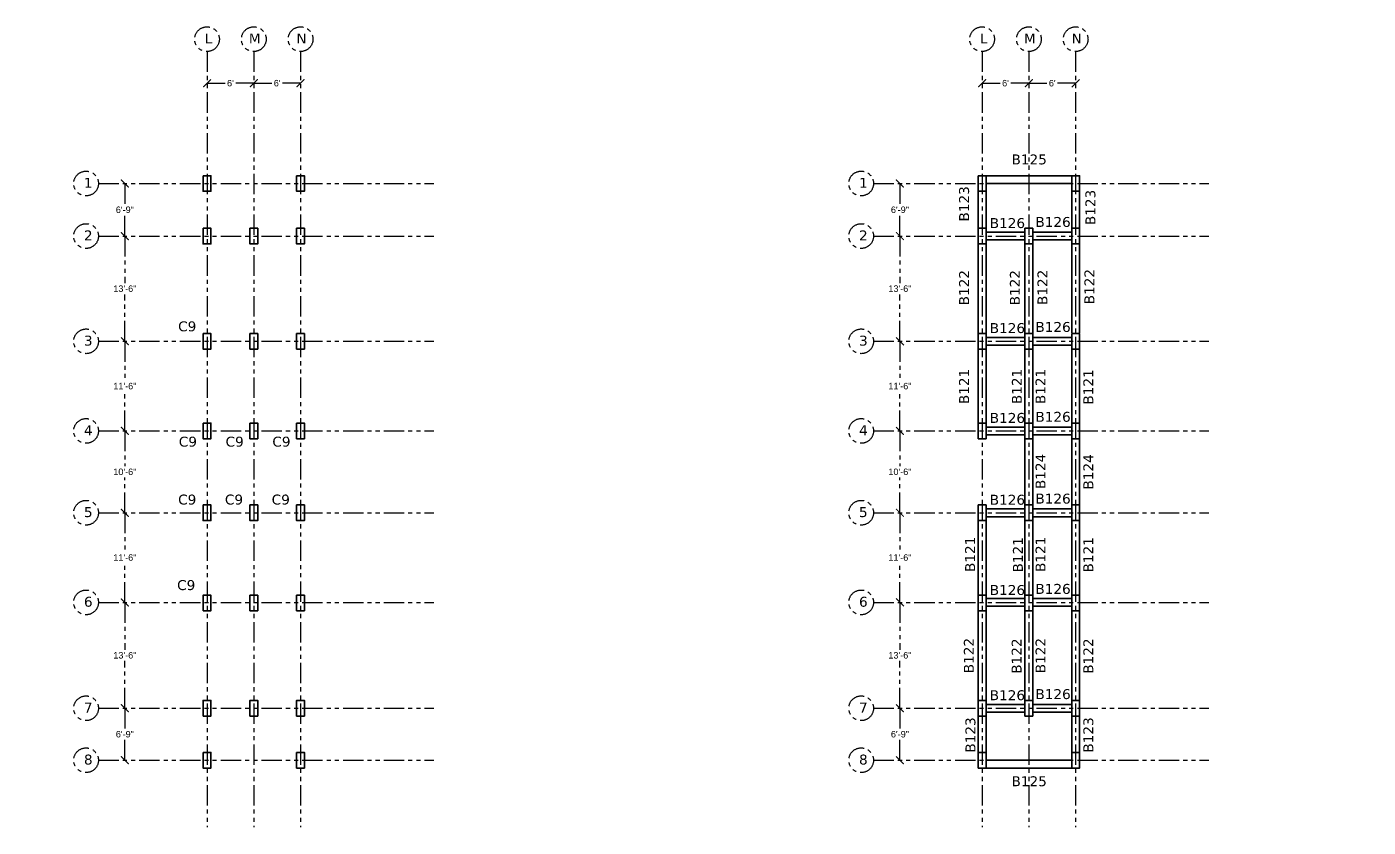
# Model space of a CAD drawing. Header units: feet. Extents: x -5357 to 123217, y -97269 to -8247.
# Drawn here: x 55776 to 57841, y -48765 to -47533 of the extents above; entities that cross this region are included whole.
import ezdxf

# ---------------------------------------------------------------- set-up
doc = ezdxf.new("R2010")
doc.units = ezdxf.units.FT
doc.header["$LTSCALE"] = 50.2
doc.header["$MEASUREMENT"] = 0
doc.header["$PDMODE"] = 3
doc.linetypes.add('PHANTOM2', pattern=[1.25, 0.625, -0.125, 0.125, -0.125, 0.125, -0.125])
doc.layers.get('0').update_dxf_attribs({"lineweight": 35})
doc.layers.add('drg seal txt', color=7, linetype='Continuous')
for name, color, linetype, lineweight in [('Str Beam', 10, 'Continuous', 35), ('Str Column', 50, 'Continuous', 35), ('Str LBL', 3, 'Continuous', 35)]:
    doc.layers.add(name, color=color, linetype=linetype, lineweight=lineweight)
doc.layers.add('Str grid', color=7, linetype='Continuous', true_color=0x17d337)
doc.styles.get("Standard").update_dxf_attribs({"font": 'arial.ttf'})
doc.dimstyles.new('Copy of Standard', dxfattribs={"dimscale": 40, "dimtxt": 0.25, "dimasz": 0.3, "dimexe": 0.18, "dimexo": 5, "dimgap": 0.09, "dimtad": 0, "dimtih": 1, "dimtoh": 1, "dimdec": 0, "dimzin": 0, "dimdsep": 46, "dimlunit": 4, "dimtxsty": 'Standard', "dimcen": 0.2, "dimse1": 1, "dimse2": 1, "dimadec": 0, "dimazin": 0, "dimtfac": 1, "dimtdec": 0, "dimtofl": 0, "dimtmove": 0, "dimatfit": 3, "dimfxl": 1, "dimtolj": 1, "dimtzin": 0, "dimarcsym": 0})

# ---------------------------------------------------------------- blocks, each defined once
blk = doc.blocks.new('_ArchTick')
at = {"color": 0, "linetype": 'ByBlock', "const_width": 0.15}
blk.add_lwpolyline([(-0.5, -0.5), (0.5, 0.5)], dxfattribs=at)
blk = doc.blocks.new('*D1049')
at = {"layer": 'Defpoints', "color": 0, "linetype": 'PHANTOM2', "transparency": 16777216}
for p in [(55927.2, -48155.2), (55927.2, -48281.2), (55927.2, -48281.2)]:
    blk.add_point(p, dxfattribs=at)
at = {"layer": 'Str grid', "color": 0, "linetype": 'PHANTOM2', "lineweight": -2, "transparency": 16777216}
for p, q in [((55927.2, -48155.2), (55927.2, -48209.5)), ((55927.2, -48281.2), (55927.2, -48226.9))]:
    blk.add_line(p, q, dxfattribs=at)
at = {"layer": 'Str grid', "color": 0, "linetype": 'PHANTOM2', "lineweight": -2, "transparency": 16777216, "xscale": 12, "yscale": 12, "zscale": 12}
for p, rotation in [((55927.2, -48155.2), 90), ((55927.2, -48281.2), 270)]:
    blk.add_blockref('_ArchTick', p, dxfattribs=dict(at, rotation=rotation))
at = {"layer": 'Str grid', "color": 0, "linetype": 'PHANTOM2', "transparency": 16777216, "insert": (55927.2, -48218.2), "char_height": 10, "attachment_point": 5}
blk.add_mtext('\\A1;10\'-6"', dxfattribs=at)
blk = doc.blocks.new('*D1041')
at = {"layer": 'Defpoints', "color": 0, "linetype": 'PHANTOM2', "transparency": 16777216}
for p in [(55927.2, -48017.2), (55927.2, -48155.2), (55927.2, -48155.2)]:
    blk.add_point(p, dxfattribs=at)
at = {"layer": 'Str grid', "color": 0, "linetype": 'PHANTOM2', "lineweight": -2, "transparency": 16777216}
for p, q in [((55927.2, -48017.2), (55927.2, -48077.5)), ((55927.2, -48155.2), (55927.2, -48094.9))]:
    blk.add_line(p, q, dxfattribs=at)
at = {"layer": 'Str grid', "color": 0, "linetype": 'PHANTOM2', "lineweight": -2, "transparency": 16777216, "xscale": 12, "yscale": 12, "zscale": 12}
for p, rotation in [((55927.2, -48017.2), 90), ((55927.2, -48155.2), 270)]:
    blk.add_blockref('_ArchTick', p, dxfattribs=dict(at, rotation=rotation))
at = {"layer": 'Str grid', "color": 0, "linetype": 'PHANTOM2', "transparency": 16777216, "insert": (55927.2, -48086.2), "char_height": 10, "attachment_point": 5}
blk.add_mtext('\\A1;11\'-6"', dxfattribs=at)
blk = doc.blocks.new('*D1042')
at = {"layer": 'Defpoints', "color": 0, "linetype": 'PHANTOM2', "transparency": 16777216}
for p in [(55927.2, -48582.2), (55927.2, -48662.2), (55927.2, -48662.2)]:
    blk.add_point(p, dxfattribs=at)
at = {"layer": 'Str grid', "color": 0, "linetype": 'PHANTOM2', "lineweight": -2, "transparency": 16777216}
for p, q in [((55927.2, -48582.2), (55927.2, -48613.5)), ((55927.2, -48662.2), (55927.2, -48630.9))]:
    blk.add_line(p, q, dxfattribs=at)
at = {"layer": 'Str grid', "color": 0, "linetype": 'PHANTOM2', "lineweight": -2, "transparency": 16777216, "xscale": 12, "yscale": 12, "zscale": 12}
for p, rotation in [((55927.2, -48582.2), 90), ((55927.2, -48662.2), 270)]:
    blk.add_blockref('_ArchTick', p, dxfattribs=dict(at, rotation=rotation))
at = {"layer": 'Str grid', "color": 0, "linetype": 'PHANTOM2', "transparency": 16777216, "insert": (55927.2, -48622.2), "char_height": 10, "attachment_point": 5}
blk.add_mtext('\\A1;6\'-9"', dxfattribs=at)
blk = doc.blocks.new('*D1043')
at = {"layer": 'Defpoints', "color": 0, "linetype": 'PHANTOM2', "transparency": 16777216}
for p in [(55927.2, -48419.2), (55927.2, -48582.2), (55927.2, -48582.2)]:
    blk.add_point(p, dxfattribs=at)
at = {"layer": 'Str grid', "color": 0, "linetype": 'PHANTOM2', "lineweight": -2, "transparency": 16777216}
for p, q in [((55927.2, -48419.2), (55927.2, -48492)), ((55927.2, -48582.2), (55927.2, -48509.4))]:
    blk.add_line(p, q, dxfattribs=at)
at = {"layer": 'Str grid', "color": 0, "linetype": 'PHANTOM2', "lineweight": -2, "transparency": 16777216, "xscale": 12, "yscale": 12, "zscale": 12}
for p, rotation in [((55927.2, -48419.2), 90), ((55927.2, -48582.2), 270)]:
    blk.add_blockref('_ArchTick', p, dxfattribs=dict(at, rotation=rotation))
at = {"layer": 'Str grid', "color": 0, "linetype": 'PHANTOM2', "transparency": 16777216, "insert": (55927.2, -48500.7), "char_height": 10, "attachment_point": 5}
blk.add_mtext('\\A1;13\'-6"', dxfattribs=at)
blk = doc.blocks.new('*D1044')
at = {"layer": 'Defpoints', "color": 0, "linetype": 'PHANTOM2', "transparency": 16777216}
for p in [(55927.2, -48281.2), (55927.2, -48419.2), (55927.2, -48419.2)]:
    blk.add_point(p, dxfattribs=at)
at = {"layer": 'Str grid', "color": 0, "linetype": 'PHANTOM2', "lineweight": -2, "transparency": 16777216}
for p, q in [((55927.2, -48281.2), (55927.2, -48341.5)), ((55927.2, -48419.2), (55927.2, -48358.9))]:
    blk.add_line(p, q, dxfattribs=at)
at = {"layer": 'Str grid', "color": 0, "linetype": 'PHANTOM2', "lineweight": -2, "transparency": 16777216, "xscale": 12, "yscale": 12, "zscale": 12}
for p, rotation in [((55927.2, -48281.2), 90), ((55927.2, -48419.2), 270)]:
    blk.add_blockref('_ArchTick', p, dxfattribs=dict(at, rotation=rotation))
at = {"layer": 'Str grid', "color": 0, "linetype": 'PHANTOM2', "transparency": 16777216, "insert": (55927.2, -48350.2), "char_height": 10, "attachment_point": 5}
blk.add_mtext('\\A1;11\'-6"', dxfattribs=at)
blk = doc.blocks.new('*D1045')
at = {"layer": 'Defpoints', "color": 0, "linetype": 'PHANTOM2', "transparency": 16777216}
for p in [(56053.7, -47619.8), (56125.7, -47619.8), (56125.7, -47619.8)]:
    blk.add_point(p, dxfattribs=at)
at = {"layer": 'Str grid', "color": 0, "linetype": 'PHANTOM2', "lineweight": -2, "transparency": 16777216}
for p, q in [((56053.7, -47619.8), (56081.5, -47619.8)), ((56125.7, -47619.8), (56097.9, -47619.8))]:
    blk.add_line(p, q, dxfattribs=at)
at = {"layer": 'Str grid', "color": 0, "linetype": 'PHANTOM2', "lineweight": -2, "transparency": 16777216, "xscale": 12, "yscale": 12, "zscale": 12, "rotation": 180}
blk.add_blockref('_ArchTick', (56053.7, -47619.8), dxfattribs=at)
at = {"layer": 'Str grid', "color": 0, "linetype": 'PHANTOM2', "lineweight": -2, "transparency": 16777216, "xscale": 12, "yscale": 12, "zscale": 12}
blk.add_blockref('_ArchTick', (56125.7, -47619.8), dxfattribs=at)
at = {"layer": 'Str grid', "color": 0, "linetype": 'PHANTOM2', "transparency": 16777216, "insert": (56089.7, -47619.8), "char_height": 10, "attachment_point": 5}
blk.add_mtext("\\A1;6'", dxfattribs=at)
blk = doc.blocks.new('*D1046')
at = {"layer": 'Defpoints', "color": 0, "linetype": 'PHANTOM2', "transparency": 16777216}
for p in [(56125.7, -47619.8), (56197.7, -47619.8), (56197.7, -47619.8)]:
    blk.add_point(p, dxfattribs=at)
at = {"layer": 'Str grid', "color": 0, "linetype": 'PHANTOM2', "lineweight": -2, "transparency": 16777216}
for p, q in [((56125.7, -47619.8), (56153.5, -47619.8)), ((56197.7, -47619.8), (56169.9, -47619.8))]:
    blk.add_line(p, q, dxfattribs=at)
at = {"layer": 'Str grid', "color": 0, "linetype": 'PHANTOM2', "lineweight": -2, "transparency": 16777216, "xscale": 12, "yscale": 12, "zscale": 12, "rotation": 180}
blk.add_blockref('_ArchTick', (56125.7, -47619.8), dxfattribs=at)
at = {"layer": 'Str grid', "color": 0, "linetype": 'PHANTOM2', "lineweight": -2, "transparency": 16777216, "xscale": 12, "yscale": 12, "zscale": 12}
blk.add_blockref('_ArchTick', (56197.7, -47619.8), dxfattribs=at)
at = {"layer": 'Str grid', "color": 0, "linetype": 'PHANTOM2', "transparency": 16777216, "insert": (56161.7, -47619.8), "char_height": 10, "attachment_point": 5}
blk.add_mtext("\\A1;6'", dxfattribs=at)
blk = doc.blocks.new('*D1047')
at = {"layer": 'Defpoints', "color": 0, "linetype": 'PHANTOM2', "transparency": 16777216}
for p in [(55927.2, -47855.2), (55927.2, -48017.2), (55927.2, -48017.2)]:
    blk.add_point(p, dxfattribs=at)
at = {"layer": 'Str grid', "color": 0, "linetype": 'PHANTOM2', "lineweight": -2, "transparency": 16777216}
for p, q in [((55927.2, -47855.2), (55927.2, -47927.5)), ((55927.2, -48017.2), (55927.2, -47944.9))]:
    blk.add_line(p, q, dxfattribs=at)
at = {"layer": 'Str grid', "color": 0, "linetype": 'PHANTOM2', "lineweight": -2, "transparency": 16777216, "xscale": 12, "yscale": 12, "zscale": 12}
for p, rotation in [((55927.2, -47855.2), 90), ((55927.2, -48017.2), 270)]:
    blk.add_blockref('_ArchTick', p, dxfattribs=dict(at, rotation=rotation))
at = {"layer": 'Str grid', "color": 0, "linetype": 'PHANTOM2', "transparency": 16777216, "insert": (55927.2, -47936.2), "char_height": 10, "attachment_point": 5}
blk.add_mtext('\\A1;13\'-6"', dxfattribs=at)
blk = doc.blocks.new('*D1048')
at = {"layer": 'Defpoints', "color": 0, "linetype": 'PHANTOM2', "transparency": 16777216}
for p in [(55927.2, -47774.2), (55927.2, -47855.2), (55927.2, -47855.2)]:
    blk.add_point(p, dxfattribs=at)
at = {"layer": 'Str grid', "color": 0, "linetype": 'PHANTOM2', "lineweight": -2, "transparency": 16777216}
for p, q in [((55927.2, -47774.2), (55927.2, -47806)), ((55927.2, -47855.2), (55927.2, -47823.4))]:
    blk.add_line(p, q, dxfattribs=at)
at = {"layer": 'Str grid', "color": 0, "linetype": 'PHANTOM2', "lineweight": -2, "transparency": 16777216, "xscale": 12, "yscale": 12, "zscale": 12}
for p, rotation in [((55927.2, -47774.2), 90), ((55927.2, -47855.2), 270)]:
    blk.add_blockref('_ArchTick', p, dxfattribs=dict(at, rotation=rotation))
at = {"layer": 'Str grid', "color": 0, "linetype": 'PHANTOM2', "transparency": 16777216, "insert": (55927.2, -47814.7), "char_height": 10, "attachment_point": 5}
blk.add_mtext('\\A1;6\'-9"', dxfattribs=at)
blk = doc.blocks.new('*D1058')
at = {"layer": 'Defpoints', "color": 0, "linetype": 'PHANTOM2', "transparency": 16777216}
for p in [(57120.4, -48155.2), (57120.4, -48281.2), (57120.4, -48281.2)]:
    blk.add_point(p, dxfattribs=at)
at = {"layer": 'Str grid', "color": 0, "linetype": 'PHANTOM2', "lineweight": -2, "transparency": 16777216}
for p, q in [((57120.4, -48155.2), (57120.4, -48209.5)), ((57120.4, -48281.2), (57120.4, -48226.9))]:
    blk.add_line(p, q, dxfattribs=at)
at = {"layer": 'Str grid', "color": 0, "linetype": 'PHANTOM2', "lineweight": -2, "transparency": 16777216, "xscale": 12, "yscale": 12, "zscale": 12}
for p, rotation in [((57120.4, -48155.2), 90), ((57120.4, -48281.2), 270)]:
    blk.add_blockref('_ArchTick', p, dxfattribs=dict(at, rotation=rotation))
at = {"layer": 'Str grid', "color": 0, "linetype": 'PHANTOM2', "transparency": 16777216, "insert": (57120.4, -48218.2), "char_height": 10, "attachment_point": 5}
blk.add_mtext('\\A1;10\'-6"', dxfattribs=at)
blk = doc.blocks.new('*D1050')
at = {"layer": 'Defpoints', "color": 0, "linetype": 'PHANTOM2', "transparency": 16777216}
for p in [(57120.4, -48017.2), (57120.4, -48155.2), (57120.4, -48155.2)]:
    blk.add_point(p, dxfattribs=at)
at = {"layer": 'Str grid', "color": 0, "linetype": 'PHANTOM2', "lineweight": -2, "transparency": 16777216}
for p, q in [((57120.4, -48017.2), (57120.4, -48077.5)), ((57120.4, -48155.2), (57120.4, -48094.9))]:
    blk.add_line(p, q, dxfattribs=at)
at = {"layer": 'Str grid', "color": 0, "linetype": 'PHANTOM2', "lineweight": -2, "transparency": 16777216, "xscale": 12, "yscale": 12, "zscale": 12}
for p, rotation in [((57120.4, -48017.2), 90), ((57120.4, -48155.2), 270)]:
    blk.add_blockref('_ArchTick', p, dxfattribs=dict(at, rotation=rotation))
at = {"layer": 'Str grid', "color": 0, "linetype": 'PHANTOM2', "transparency": 16777216, "insert": (57120.4, -48086.2), "char_height": 10, "attachment_point": 5}
blk.add_mtext('\\A1;11\'-6"', dxfattribs=at)
blk = doc.blocks.new('*D1051')
at = {"layer": 'Defpoints', "color": 0, "linetype": 'PHANTOM2', "transparency": 16777216}
for p in [(57120.4, -48582.2), (57120.4, -48662.2), (57120.4, -48662.2)]:
    blk.add_point(p, dxfattribs=at)
at = {"layer": 'Str grid', "color": 0, "linetype": 'PHANTOM2', "lineweight": -2, "transparency": 16777216}
for p, q in [((57120.4, -48582.2), (57120.4, -48613.5)), ((57120.4, -48662.2), (57120.4, -48630.9))]:
    blk.add_line(p, q, dxfattribs=at)
at = {"layer": 'Str grid', "color": 0, "linetype": 'PHANTOM2', "lineweight": -2, "transparency": 16777216, "xscale": 12, "yscale": 12, "zscale": 12}
for p, rotation in [((57120.4, -48582.2), 90), ((57120.4, -48662.2), 270)]:
    blk.add_blockref('_ArchTick', p, dxfattribs=dict(at, rotation=rotation))
at = {"layer": 'Str grid', "color": 0, "linetype": 'PHANTOM2', "transparency": 16777216, "insert": (57120.4, -48622.2), "char_height": 10, "attachment_point": 5}
blk.add_mtext('\\A1;6\'-9"', dxfattribs=at)
blk = doc.blocks.new('*D1052')
at = {"layer": 'Defpoints', "color": 0, "linetype": 'PHANTOM2', "transparency": 16777216}
for p in [(57120.4, -48419.2), (57120.4, -48582.2), (57120.4, -48582.2)]:
    blk.add_point(p, dxfattribs=at)
at = {"layer": 'Str grid', "color": 0, "linetype": 'PHANTOM2', "lineweight": -2, "transparency": 16777216}
for p, q in [((57120.4, -48419.2), (57120.4, -48492)), ((57120.4, -48582.2), (57120.4, -48509.4))]:
    blk.add_line(p, q, dxfattribs=at)
at = {"layer": 'Str grid', "color": 0, "linetype": 'PHANTOM2', "lineweight": -2, "transparency": 16777216, "xscale": 12, "yscale": 12, "zscale": 12}
for p, rotation in [((57120.4, -48419.2), 90), ((57120.4, -48582.2), 270)]:
    blk.add_blockref('_ArchTick', p, dxfattribs=dict(at, rotation=rotation))
at = {"layer": 'Str grid', "color": 0, "linetype": 'PHANTOM2', "transparency": 16777216, "insert": (57120.4, -48500.7), "char_height": 10, "attachment_point": 5}
blk.add_mtext('\\A1;13\'-6"', dxfattribs=at)
blk = doc.blocks.new('*D1053')
at = {"layer": 'Defpoints', "color": 0, "linetype": 'PHANTOM2', "transparency": 16777216}
for p in [(57120.4, -48281.2), (57120.4, -48419.2), (57120.4, -48419.2)]:
    blk.add_point(p, dxfattribs=at)
at = {"layer": 'Str grid', "color": 0, "linetype": 'PHANTOM2', "lineweight": -2, "transparency": 16777216}
for p, q in [((57120.4, -48281.2), (57120.4, -48341.5)), ((57120.4, -48419.2), (57120.4, -48358.9))]:
    blk.add_line(p, q, dxfattribs=at)
at = {"layer": 'Str grid', "color": 0, "linetype": 'PHANTOM2', "lineweight": -2, "transparency": 16777216, "xscale": 12, "yscale": 12, "zscale": 12}
for p, rotation in [((57120.4, -48281.2), 90), ((57120.4, -48419.2), 270)]:
    blk.add_blockref('_ArchTick', p, dxfattribs=dict(at, rotation=rotation))
at = {"layer": 'Str grid', "color": 0, "linetype": 'PHANTOM2', "transparency": 16777216, "insert": (57120.4, -48350.2), "char_height": 10, "attachment_point": 5}
blk.add_mtext('\\A1;11\'-6"', dxfattribs=at)
blk = doc.blocks.new('*D1054')
at = {"layer": 'Defpoints', "color": 0, "linetype": 'PHANTOM2', "transparency": 16777216}
for p in [(57246.9, -47619.8), (57318.9, -47619.8), (57318.9, -47619.8)]:
    blk.add_point(p, dxfattribs=at)
at = {"layer": 'Str grid', "color": 0, "linetype": 'PHANTOM2', "lineweight": -2, "transparency": 16777216}
for p, q in [((57246.9, -47619.8), (57274.7, -47619.8)), ((57318.9, -47619.8), (57291.1, -47619.8))]:
    blk.add_line(p, q, dxfattribs=at)
at = {"layer": 'Str grid', "color": 0, "linetype": 'PHANTOM2', "lineweight": -2, "transparency": 16777216, "xscale": 12, "yscale": 12, "zscale": 12, "rotation": 180}
blk.add_blockref('_ArchTick', (57246.9, -47619.8), dxfattribs=at)
at = {"layer": 'Str grid', "color": 0, "linetype": 'PHANTOM2', "lineweight": -2, "transparency": 16777216, "xscale": 12, "yscale": 12, "zscale": 12}
blk.add_blockref('_ArchTick', (57318.9, -47619.8), dxfattribs=at)
at = {"layer": 'Str grid', "color": 0, "linetype": 'PHANTOM2', "transparency": 16777216, "insert": (57282.9, -47619.8), "char_height": 10, "attachment_point": 5}
blk.add_mtext("\\A1;6'", dxfattribs=at)
blk = doc.blocks.new('*D1055')
at = {"layer": 'Defpoints', "color": 0, "linetype": 'PHANTOM2', "transparency": 16777216}
for p in [(57318.9, -47619.8), (57390.9, -47619.8), (57390.9, -47619.8)]:
    blk.add_point(p, dxfattribs=at)
at = {"layer": 'Str grid', "color": 0, "linetype": 'PHANTOM2', "lineweight": -2, "transparency": 16777216}
for p, q in [((57318.9, -47619.8), (57346.7, -47619.8)), ((57390.9, -47619.8), (57363.1, -47619.8))]:
    blk.add_line(p, q, dxfattribs=at)
at = {"layer": 'Str grid', "color": 0, "linetype": 'PHANTOM2', "lineweight": -2, "transparency": 16777216, "xscale": 12, "yscale": 12, "zscale": 12, "rotation": 180}
blk.add_blockref('_ArchTick', (57318.9, -47619.8), dxfattribs=at)
at = {"layer": 'Str grid', "color": 0, "linetype": 'PHANTOM2', "lineweight": -2, "transparency": 16777216, "xscale": 12, "yscale": 12, "zscale": 12}
blk.add_blockref('_ArchTick', (57390.9, -47619.8), dxfattribs=at)
at = {"layer": 'Str grid', "color": 0, "linetype": 'PHANTOM2', "transparency": 16777216, "insert": (57354.9, -47619.8), "char_height": 10, "attachment_point": 5}
blk.add_mtext("\\A1;6'", dxfattribs=at)
blk = doc.blocks.new('*D1056')
at = {"layer": 'Defpoints', "color": 0, "linetype": 'PHANTOM2', "transparency": 16777216}
for p in [(57120.4, -47855.2), (57120.4, -48017.2), (57120.4, -48017.2)]:
    blk.add_point(p, dxfattribs=at)
at = {"layer": 'Str grid', "color": 0, "linetype": 'PHANTOM2', "lineweight": -2, "transparency": 16777216}
for p, q in [((57120.4, -47855.2), (57120.4, -47927.5)), ((57120.4, -48017.2), (57120.4, -47944.9))]:
    blk.add_line(p, q, dxfattribs=at)
at = {"layer": 'Str grid', "color": 0, "linetype": 'PHANTOM2', "lineweight": -2, "transparency": 16777216, "xscale": 12, "yscale": 12, "zscale": 12}
for p, rotation in [((57120.4, -47855.2), 90), ((57120.4, -48017.2), 270)]:
    blk.add_blockref('_ArchTick', p, dxfattribs=dict(at, rotation=rotation))
at = {"layer": 'Str grid', "color": 0, "linetype": 'PHANTOM2', "transparency": 16777216, "insert": (57120.4, -47936.2), "char_height": 10, "attachment_point": 5}
blk.add_mtext('\\A1;13\'-6"', dxfattribs=at)
blk = doc.blocks.new('*D1057')
at = {"layer": 'Defpoints', "color": 0, "linetype": 'PHANTOM2', "transparency": 16777216}
for p in [(57120.4, -47774.2), (57120.4, -47855.2), (57120.4, -47855.2)]:
    blk.add_point(p, dxfattribs=at)
at = {"layer": 'Str grid', "color": 0, "linetype": 'PHANTOM2', "lineweight": -2, "transparency": 16777216}
for p, q in [((57120.4, -47774.2), (57120.4, -47806)), ((57120.4, -47855.2), (57120.4, -47823.4))]:
    blk.add_line(p, q, dxfattribs=at)
at = {"layer": 'Str grid', "color": 0, "linetype": 'PHANTOM2', "lineweight": -2, "transparency": 16777216, "xscale": 12, "yscale": 12, "zscale": 12}
for p, rotation in [((57120.4, -47774.2), 90), ((57120.4, -47855.2), 270)]:
    blk.add_blockref('_ArchTick', p, dxfattribs=dict(at, rotation=rotation))
at = {"layer": 'Str grid', "color": 0, "linetype": 'PHANTOM2', "transparency": 16777216, "insert": (57120.4, -47814.7), "char_height": 10, "attachment_point": 5}
blk.add_mtext('\\A1;6\'-9"', dxfattribs=at)
blk = doc.blocks.new('*D1067')
at = {"layer": 'Defpoints', "color": 0, "linetype": 'PHANTOM2', "transparency": 16777216}
for p in [(59402.8, -48172.5), (42253.6, -48298.5), (59402.8, -48298.5)]:
    blk.add_point(p, dxfattribs=at)
at = {"layer": 'Str grid', "color": 0, "linetype": 'PHANTOM2', "lineweight": -2, "transparency": 16777216}
for p, q in [((59402.8, -48172.5), (59402.8, -48226.8)), ((59402.8, -48298.5), (59402.8, -48244.2))]:
    blk.add_line(p, q, dxfattribs=at)
at = {"layer": 'Str grid', "color": 0, "linetype": 'PHANTOM2', "lineweight": -2, "transparency": 16777216, "xscale": 12, "yscale": 12, "zscale": 12}
for p, rotation in [((59402.8, -48172.5), 90), ((59402.8, -48298.5), 270)]:
    blk.add_blockref('_ArchTick', p, dxfattribs=dict(at, rotation=rotation))
at = {"layer": 'Str grid', "color": 0, "linetype": 'PHANTOM2', "transparency": 16777216, "insert": (59402.8, -48235.5), "char_height": 10, "attachment_point": 5}
blk.add_mtext('\\A1;10\'-6"', dxfattribs=at)

msp = doc.modelspace()

# ---------------------------------------------------------------- linework, layer by layer
at = {"layer": 'Str Beam'}
for p, q in [((57318.9, -47762.2), (57252.9, -47762.2)), ((57318.9, -47774.2), (57252.9, -47774.2)), ((57384.9, -47762.2), (57318.9, -47762.2)), ((57384.9, -47774.2), (57318.9, -47774.2)), ((57240.9, -47843.2), (57240.9, -47786.2)), ((57252.9, -47843.2), (57252.9, -47786.2)), ((57384.9, -47843.2), (57384.9, -47786.2)), ((57396.9, -47843.2), (57396.9, -47786.2)), ((57312.9, -47849.2), (57252.9, -47849.2)), ((57312.9, -47861.2), (57252.9, -47861.2)), ((57384.9, -47849.2), (57324.9, -47849.2)), ((57384.9, -47861.2), (57324.9, -47861.2)), ((57240.9, -48004.87259), (57240.9, -47867.2)), ((57252.9, -48004.87259), (57252.9, -47867.2)), ((57312.9, -48004.87259), (57312.9, -47867.2)), ((57324.9, -48004.87259), (57324.9, -47867.2)), ((57384.9, -48004.23518), (57384.9, -47867.98879)), ((57396.9, -48004.23518), (57396.9, -47867.98879)), ((57240.9, -48143.2), (57240.9, -48029.55821)), ((57312.9, -48011.2), (57252.9, -48011.2)), ((57312.9, -48023.2), (57252.9, -48023.2)), ((57252.9, -48143.2), (57252.9, -48029.55821)), ((57312.9, -48143.2), (57312.9, -48029.55821)), ((57384.9, -48011.2), (57324.9, -48011.2)), ((57384.9, -48023.2), (57324.9, -48023.2)), ((57324.9, -48143.2), (57324.9, -48029.55821)), ((57384.9, -48143.2), (57384.9, -48029.55821)), ((57396.9, -48143.2), (57396.9, -48029.55821)), ((57312.9, -48149.2), (57252.9, -48149.2)), ((57384.9, -48149.2), (57324.9, -48149.2)), ((57312.9, -48161.2), (57252.9, -48161.2)), ((57312.9, -48167.2), (57312.9, -48269.2)), ((57384.9, -48161.2), (57324.9, -48161.2)), ((57324.9, -48167.2), (57324.9, -48269.2)), ((57384.9, -48167.2), (57384.9, -48269.2)), ((57396.9, -48167.2), (57396.9, -48269.2)), ((57312.9, -48275.2), (57252.9, -48275.2)), ((57384.9, -48275.2), (57324.9, -48275.2)), ((57240.9, -48293.2), (57240.9, -48408.16482)), ((57312.9, -48287.2), (57252.9, -48287.2)), ((57252.9, -48293.2), (57252.9, -48408.16482)), ((57312.9, -48293.2), (57312.9, -48408.16482)), ((57384.9, -48287.2), (57324.9, -48287.2)), ((57324.9, -48293.2), (57324.9, -48408.16482)), ((57384.9, -48293.2), (57384.9, -48408.16482)), ((57396.9, -48293.2), (57396.9, -48408.16482)), ((57312.9, -48413.2), (57252.9, -48413.2)), ((57384.9, -48413.2), (57324.9, -48413.2)), ((57240.9, -48431.52741), (57240.9, -48570.16482)), ((57312.9, -48425.2), (57252.9, -48425.2)), ((57252.9, -48431.52741), (57252.9, -48570.16482)), ((57312.9, -48431.52741), (57312.9, -48570.16482)), ((57384.9, -48425.2), (57324.9, -48425.2)), ((57324.9, -48431.52741), (57324.9, -48570.16482)), ((57384.9, -48432.16482), (57384.9, -48570.16482)), ((57396.9, -48432.16482), (57396.9, -48570.16482)), ((57312.9, -48576.16482), (57252.9, -48576.16482)), ((57384.9, -48576.16482), (57324.9, -48576.16482)), ((57240.9, -48594.16482), (57240.9, -48650.2)), ((57312.9, -48588.16482), (57252.9, -48588.16482)), ((57252.9, -48594.16482), (57252.9, -48650.2)), ((57384.9, -48588.16482), (57324.9, -48588.16482)), ((57384.9, -48594.80223), (57384.9, -48650.2)), ((57396.9, -48594.80223), (57396.9, -48650.2)), ((57384.9, -48662.2), (57252.9, -48662.2)), ((57384.9, -48674.2), (57252.9, -48674.2))]:
    msp.add_line(p, q, dxfattribs=at)
at = {"layer": 'Str Column', "color": 2, "linetype": 'Continuous'}
for points in [[(56047.7, -47762.2), (56059.7, -47762.2), (56059.7, -47786.2), (56047.7, -47786.2)], [(56191.7, -47762.2), (56203.7, -47762.2), (56203.7, -47786.2), (56191.7, -47786.2)], [(57240.9, -47762.2), (57252.9, -47762.2), (57252.9, -47786.2), (57240.9, -47786.2)], [(57384.9, -47762.2), (57396.9, -47762.2), (57396.9, -47786.2), (57384.9, -47786.2)], [(56047.7, -47843.2), (56059.7, -47843.2), (56059.7, -47867.2), (56047.7, -47867.2)], [(56119.7, -47843.2), (56131.7, -47843.2), (56131.7, -47867.2), (56119.7, -47867.2)], [(56191.7, -47843.2), (56203.7, -47843.2), (56203.7, -47867.2), (56191.7, -47867.2)], [(57240.9, -47843.2), (57252.9, -47843.2), (57252.9, -47867.2), (57240.9, -47867.2)], [(57312.9, -47843.2), (57324.9, -47843.2), (57324.9, -47867.2), (57312.9, -47867.2)], [(57384.9, -47843.2), (57396.9, -47843.2), (57396.9, -47867.2), (57384.9, -47867.2)], [(56047.7, -48005.2), (56059.7, -48005.2), (56059.7, -48029.2), (56047.7, -48029.2)], [(56119.7, -48005.2), (56131.7, -48005.2), (56131.7, -48029.2), (56119.7, -48029.2)], [(56191.7, -48005.2), (56203.7, -48005.2), (56203.7, -48029.2), (56191.7, -48029.2)], [(57240.9, -48005.2), (57252.9, -48005.2), (57252.9, -48029.2), (57240.9, -48029.2)], [(57312.9, -48005.2), (57324.9, -48005.2), (57324.9, -48029.2), (57312.9, -48029.2)], [(57384.9, -48005.2), (57396.9, -48005.2), (57396.9, -48029.2), (57384.9, -48029.2)], [(56047.7, -48143.2), (56059.7, -48143.2), (56059.7, -48167.2), (56047.7, -48167.2)], [(56119.7, -48143.2), (56131.7, -48143.2), (56131.7, -48167.2), (56119.7, -48167.2)], [(56191.7, -48143.2), (56203.7, -48143.2), (56203.7, -48167.2), (56191.7, -48167.2)], [(57240.9, -48143.2), (57252.9, -48143.2), (57252.9, -48167.2), (57240.9, -48167.2)], [(57312.9, -48143.2), (57324.9, -48143.2), (57324.9, -48167.2), (57312.9, -48167.2)], [(57384.9, -48143.2), (57396.9, -48143.2), (57396.9, -48167.2), (57384.9, -48167.2)], [(56047.7, -48269.2), (56059.7, -48269.2), (56059.7, -48293.2), (56047.7, -48293.2)], [(56119.7, -48269.2), (56131.7, -48269.2), (56131.7, -48293.2), (56119.7, -48293.2)], [(56191.7, -48269.2), (56203.7, -48269.2), (56203.7, -48293.2), (56191.7, -48293.2)], [(57240.9, -48269.2), (57252.9, -48269.2), (57252.9, -48293.2), (57240.9, -48293.2)], [(57312.9, -48269.2), (57324.9, -48269.2), (57324.9, -48293.2), (57312.9, -48293.2)], [(57384.9, -48269.2), (57396.9, -48269.2), (57396.9, -48293.2), (57384.9, -48293.2)], [(56047.7, -48432.16482), (56059.7, -48432.16482), (56059.7, -48408.16482), (56047.7, -48408.16482)], [(56119.7, -48432.16482), (56131.7, -48432.16482), (56131.7, -48408.16482), (56119.7, -48408.16482)], [(56191.7, -48432.16482), (56203.7, -48432.16482), (56203.7, -48408.16482), (56191.7, -48408.16482)], [(57240.9, -48432.16482), (57252.9, -48432.16482), (57252.9, -48408.16482), (57240.9, -48408.16482)], [(57312.9, -48432.16482), (57324.9, -48432.16482), (57324.9, -48408.16482), (57312.9, -48408.16482)], [(57384.9, -48432.16482), (57396.9, -48432.16482), (57396.9, -48408.16482), (57384.9, -48408.16482)], [(56047.7, -48594.16482), (56059.7, -48594.16482), (56059.7, -48570.16482), (56047.7, -48570.16482)], [(56119.7, -48594.16482), (56131.7, -48594.16482), (56131.7, -48570.16482), (56119.7, -48570.16482)], [(56191.7, -48594.16482), (56203.7, -48594.16482), (56203.7, -48570.16482), (56191.7, -48570.16482)], [(57240.9, -48594.16482), (57252.9, -48594.16482), (57252.9, -48570.16482), (57240.9, -48570.16482)], [(57312.9, -48594.16482), (57324.9, -48594.16482), (57324.9, -48570.16482), (57312.9, -48570.16482)], [(57384.9, -48594.16482), (57396.9, -48594.16482), (57396.9, -48570.16482), (57384.9, -48570.16482)], [(56047.7, -48650.2), (56059.7, -48650.2), (56059.7, -48674.2), (56047.7, -48674.2)], [(56191.7, -48650.2), (56203.7, -48650.2), (56203.7, -48674.2), (56191.7, -48674.2)], [(57240.9, -48650.2), (57252.9, -48650.2), (57252.9, -48674.2), (57240.9, -48674.2)], [(57384.9, -48650.2), (57396.9, -48650.2), (57396.9, -48674.2), (57384.9, -48674.2)]]:
    msp.add_lwpolyline(points, close=True, dxfattribs=at)
at = {"layer": 'Str grid', "color": 0, "linetype": 'PHANTOM2'}
for p, q in [((56053.7, -47571.02965), (56053.7, -48765.3)), ((56125.7, -47571.02965), (56125.7, -48765.3)), ((56197.7, -47571.02965), (56197.7, -48765.3)), ((57246.9, -47571.02965), (57246.9, -48765.3)), ((57318.9, -47571.02965), (57318.9, -48765.3)), ((57390.9, -47571.02965), (57390.9, -48765.3)), ((55886.5673, -47774.2), (56402.60574, -47774.2)), ((57079.7673, -47774.2), (57595.80574, -47774.2)), ((55886.5673, -47855.2), (56402.60574, -47855.2)), ((57079.7673, -47855.2), (57595.80574, -47855.2)), ((55886.5673, -48017.2), (56402.60574, -48017.2)), ((57079.7673, -48017.2), (57595.80574, -48017.2)), ((55886.5673, -48155.2), (56402.60574, -48155.2)), ((57079.7673, -48155.2), (57595.80574, -48155.2)), ((55886.5673, -48281.2), (56402.60574, -48281.2)), ((57079.7673, -48281.2), (57595.80574, -48281.2)), ((55886.5673, -48419.2), (56402.60574, -48419.2)), ((57079.7673, -48419.2), (57595.80574, -48419.2)), ((55886.5673, -48582.16482), (56402.60574, -48582.16482)), ((57079.7673, -48582.16482), (57595.80574, -48582.16482)), ((55886.5673, -48662.2), (56402.60574, -48662.2)), ((57079.7673, -48662.2), (57595.80574, -48662.2))]:
    msp.add_line(p, q, dxfattribs=at)
for centre in [(56053.7, -47552.00206), (56125.7, -47552.00206), (56197.7, -47552.00206), (57246.9, -47552.00206), (57318.9, -47552.00206), (57390.9, -47552.00206), (55867.53971, -47774.2), (57060.73971, -47774.2), (55867.53971, -47855.2), (57060.73971, -47855.2), (55867.53971, -48017.2), (57060.73971, -48017.2), (55867.53971, -48155.2), (57060.73971, -48155.2), (55867.53971, -48281.2), (57060.73971, -48281.2), (55867.53971, -48419.2), (57060.73971, -48419.2), (55867.53971, -48582.16482), (57060.73971, -48582.16482), (55867.53971, -48662.2), (57060.73971, -48662.2)]:
    msp.add_circle(centre, 19.02759, dxfattribs=at)

# ---------------------------------------------------------------- texts
at = {"layer": 'drg seal txt', "char_height": 15.2852164, "width": 2687.8083334, "attachment_point": 1}
for s, insert in [('{\\fVerdana|b0|i0|c0|p34;L}', (56050.27099, -47543.34352)), ('{\\fVerdana|b0|i0|c0|p34;M}', (56118.07099, -47543.34352)), ('{\\fVerdana|b0|i0|c0|p34;N}', (56191.37672, -47543.34352)), ('{\\fVerdana|b0|i0|c0|p34;L}', (57243.47099, -47543.34352)), ('{\\fVerdana|b0|i0|c0|p34;M}', (57311.27099, -47543.34352)), ('{\\fVerdana|b0|i0|c0|p34;N}', (57384.57672, -47543.34352)), ('{\\fVerdana|b0|i0|c0|p34;1}', (55864.2205, -47765.54146)), ('{\\fVerdana|b0|i0|c0|p34;1}', (57057.4205, -47765.54146)), ('{\\fVerdana|b0|i0|c0|p34;2}', (55864.2205, -47846.54146)), ('{\\fVerdana|b0|i0|c0|p34;2}', (57057.4205, -47846.54146)), ('{\\fVerdana|b0|i0|c0|p34;3}', (55864.2205, -48008.54146)), ('{\\fVerdana|b0|i0|c0|p34;3}', (57057.4205, -48008.54146)), ('{\\fVerdana|b0|i0|c0|p34;4}', (55864.2205, -48146.54146)), ('{\\fVerdana|b0|i0|c0|p34;4}', (57057.4205, -48146.54146)), ('{\\fVerdana|b0|i0|c0|p34;5}', (55864.2205, -48272.54146)), ('{\\fVerdana|b0|i0|c0|p34;5}', (57057.4205, -48272.54146)), ('{\\fVerdana|b0|i0|c0|p34;6}', (55864.2205, -48410.54146)), ('{\\fVerdana|b0|i0|c0|p34;6}', (57057.4205, -48410.54146)), ('{\\fVerdana|b0|i0|c0|p34;7}', (55864.2205, -48573.50629)), ('{\\fVerdana|b0|i0|c0|p34;7}', (57057.4205, -48573.50629)), ('{\\fVerdana|b0|i0|c0|p34;8}', (55864.2205, -48653.54146)), ('{\\fVerdana|b0|i0|c0|p34;8}', (57057.4205, -48653.54146))]:
    msp.add_mtext(s, dxfattribs=dict(at, insert=insert))
at = {"layer": 'Str LBL', "char_height": 15.2852164, "width": 28.177633, "attachment_point": 1}
for s, insert in [('{\\fVerdana|b0|i0|c0|p34;B125}', (57292.15679, -47729.5)), ('{\\fVerdana|b0|i0|c0|p34;B126}', (57258.65679, -47827.5)), ('{\\fVerdana|b0|i0|c0|p34;B126}', (57328.95679, -47825.8)), ('{\\fVerdana|b0|i0|c0|p34;C9}', (56009.22746, -47986.51124)), ('{\\fVerdana|b0|i0|c0|p34;B126}', (57258.65679, -47989.17259)), ('{\\fVerdana|b0|i0|c0|p34;B126}', (57328.95679, -47987.47259)), ('{\\fVerdana|b0|i0|c0|p34;B126}', (57258.65679, -48127.5)), ('{\\fVerdana|b0|i0|c0|p34;B126}', (57328.95679, -48125.8)), ('{\\fVerdana|b0|i0|c0|p34;C9}', (56010.25679, -48164.06609)), ('{\\fVerdana|b0|i0|c0|p34;C9}', (56082.25679, -48164.06609)), ('{\\fVerdana|b0|i0|c0|p34;C9}', (56154.25679, -48164.06609)), ('{\\fVerdana|b0|i0|c0|p34;C9}', (56009.22746, -48253.21124)), ('{\\fVerdana|b0|i0|c0|p34;C9}', (56081.22746, -48253.21124)), ('{\\fVerdana|b0|i0|c0|p34;C9}', (56153.22746, -48253.21124)), ('{\\fVerdana|b0|i0|c0|p34;B126}', (57258.65679, -48253.5)), ('{\\fVerdana|b0|i0|c0|p34;B126}', (57328.95679, -48251.8)), ('{\\fVerdana|b0|i0|c0|p34;C9}', (56007.62746, -48384.91124)), ('{\\fVerdana|b0|i0|c0|p34;B126}', (57258.65679, -48392.46482)), ('{\\fVerdana|b0|i0|c0|p34;B126}', (57328.95679, -48390.76482)), ('{\\fVerdana|b0|i0|c0|p34;B126}', (57258.65679, -48554.46482)), ('{\\fVerdana|b0|i0|c0|p34;B126}', (57328.95679, -48552.76482)), ('{\\fVerdana|b0|i0|c0|p34;B125}', (57292.15679, -48686.9))]:
    msp.add_mtext(s, dxfattribs=dict(at, insert=insert))
at = {"layer": 'Str LBL', "char_height": 15.2852164, "width": 28.177633, "attachment_point": 1, "rotation": 90}
for s, insert in [('{\\fVerdana|b0|i0|c0|p34;B123}', (57211.46609, -47832.74321)), ('{\\fVerdana|b0|i0|c0|p34;B123}', (57405.96609, -47838.34321)), ('{\\fVerdana|b0|i0|c0|p34;B122}', (57211.46609, -47961.84321)), ('{\\fVerdana|b0|i0|c0|p34;B122}', (57289.66609, -47961.84321)), ('{\\fVerdana|b0|i0|c0|p34;B122}', (57332.16609, -47961.34321)), ('{\\fVerdana|b0|i0|c0|p34;B122}', (57404.36609, -47960.24321)), ('{\\fVerdana|b0|i0|c0|p34;B121}', (57211.46609, -48113.94321)), ('{\\fVerdana|b0|i0|c0|p34;B121}', (57292.76609, -48113.94321)), ('{\\fVerdana|b0|i0|c0|p34;B121}', (57329.16609, -48113.94321)), ('{\\fVerdana|b0|i0|c0|p34;B121}', (57402.76609, -48114.64321)), ('{\\fVerdana|b0|i0|c0|p34;B124}', (57329.16609, -48244.74321)), ('{\\fVerdana|b0|i0|c0|p34;B124}', (57402.76609, -48245.44321)), ('{\\fVerdana|b0|i0|c0|p34;B121}', (57220.76609, -48372.44321)), ('{\\fVerdana|b0|i0|c0|p34;B121}', (57294.36609, -48373.14321)), ('{\\fVerdana|b0|i0|c0|p34;B121}', (57329.16609, -48372.44321)), ('{\\fVerdana|b0|i0|c0|p34;B121}', (57402.76609, -48373.14321)), ('{\\fVerdana|b0|i0|c0|p34;B122}', (57218.79656, -48528.34321)), ('{\\fVerdana|b0|i0|c0|p34;B122}', (57292.39656, -48529.04321)), ('{\\fVerdana|b0|i0|c0|p34;B122}', (57329.16609, -48528.34321)), ('{\\fVerdana|b0|i0|c0|p34;B122}', (57402.76609, -48529.04321)), ('{\\fVerdana|b0|i0|c0|p34;B123}', (57221.26609, -48650.54321)), ('{\\fVerdana|b0|i0|c0|p34;B123}', (57402.76609, -48650.54321))]:
    msp.add_mtext(s, dxfattribs=dict(at, insert=insert))

# ---------------------------------------------------------------- dimensions: what is measured, and where the dimension line sits
at = {"layer": 'Str grid', "color": 0, "linetype": 'PHANTOM2'}
for base, p1, p2, picture, middle in [((56125.7, -47619.8), (56053.7, -47619.8), (56125.7, -47619.8), '*D1045', (56089.7, -47619.8)), ((56197.7, -47619.8), (56125.7, -47619.8), (56197.7, -47619.8), '*D1046', (56161.7, -47619.8)), ((57318.9, -47619.8), (57246.9, -47619.8), (57318.9, -47619.8), '*D1054', (57282.9, -47619.8)), ((57390.9, -47619.8), (57318.9, -47619.8), (57390.9, -47619.8), '*D1055', (57354.9, -47619.8))]:
    dim = msp.add_linear_dim(base=base, p1=p1, p2=p2, dimstyle='Copy of Standard', override={"dimblk": 'ArchTick'}, dxfattribs=at)
    dim.commit()
    dim.dimension.update_dxf_attribs({"geometry": picture, "text_midpoint": middle})
for base, p1, p2, picture, middle in [((55927.15985, -47855.2), (55927.15985, -47774.2), (55927.15985, -47855.2), '*D1048', (55927.15985, -47814.7)), ((57120.35985, -47855.2), (57120.35985, -47774.2), (57120.35985, -47855.2), '*D1057', (57120.35985, -47814.7)), ((55927.15985, -48017.2), (55927.15985, -47855.2), (55927.15985, -48017.2), '*D1047', (55927.15985, -47936.2)), ((57120.35985, -48017.2), (57120.35985, -47855.2), (57120.35985, -48017.2), '*D1056', (57120.35985, -47936.2)), ((55927.15985, -48155.2), (55927.15985, -48017.2), (55927.15985, -48155.2), '*D1041', (55927.15985, -48086.2)), ((57120.35985, -48155.2), (57120.35985, -48017.2), (57120.35985, -48155.2), '*D1050', (57120.35985, -48086.2)), ((55927.15985, -48281.2), (55927.15985, -48155.2), (55927.15985, -48281.2), '*D1049', (55927.15985, -48218.2)), ((57120.35985, -48281.2), (57120.35985, -48155.2), (57120.35985, -48281.2), '*D1058', (57120.35985, -48218.2)), ((59402.75985, -48298.5), (59402.75985, -48172.5), (42253.55418, -48298.5), '*D1067', (59402.75985, -48235.5)), ((55927.15985, -48419.2), (55927.15985, -48281.2), (55927.15985, -48419.2), '*D1044', (55927.15985, -48350.2)), ((57120.35985, -48419.2), (57120.35985, -48281.2), (57120.35985, -48419.2), '*D1053', (57120.35985, -48350.2))]:
    dim = msp.add_linear_dim(base=base, p1=p1, p2=p2, angle=90, dimstyle='Copy of Standard', override={"dimblk": 'ArchTick'}, dxfattribs=at)
    dim.commit()
    dim.dimension.update_dxf_attribs({"geometry": picture, "text_midpoint": middle})
for base, p1, p2, text, picture, middle in [((55927.15985, -48582.16482), (55927.15985, -48419.2), (55927.15985, -48582.16482), '13\'-6"', '*D1043', (55927.15985, -48500.68241)), ((57120.35985, -48582.16482), (57120.35985, -48419.2), (57120.35985, -48582.16482), '13\'-6"', '*D1052', (57120.35985, -48500.68241)), ((55927.15985, -48662.2), (55927.15985, -48582.16482), (55927.15985, -48662.2), '6\'-9"', '*D1042', (55927.15985, -48622.18241)), ((57120.35985, -48662.2), (57120.35985, -48582.16482), (57120.35985, -48662.2), '6\'-9"', '*D1051', (57120.35985, -48622.18241))]:
    dim = msp.add_linear_dim(base=base, p1=p1, p2=p2, angle=90, text=text, dimstyle='Copy of Standard', override={"dimblk": 'ArchTick'}, dxfattribs=at)
    dim.commit()
    dim.dimension.update_dxf_attribs({"geometry": picture, "text_midpoint": middle})

doc.saveas('drawing.dxf')
